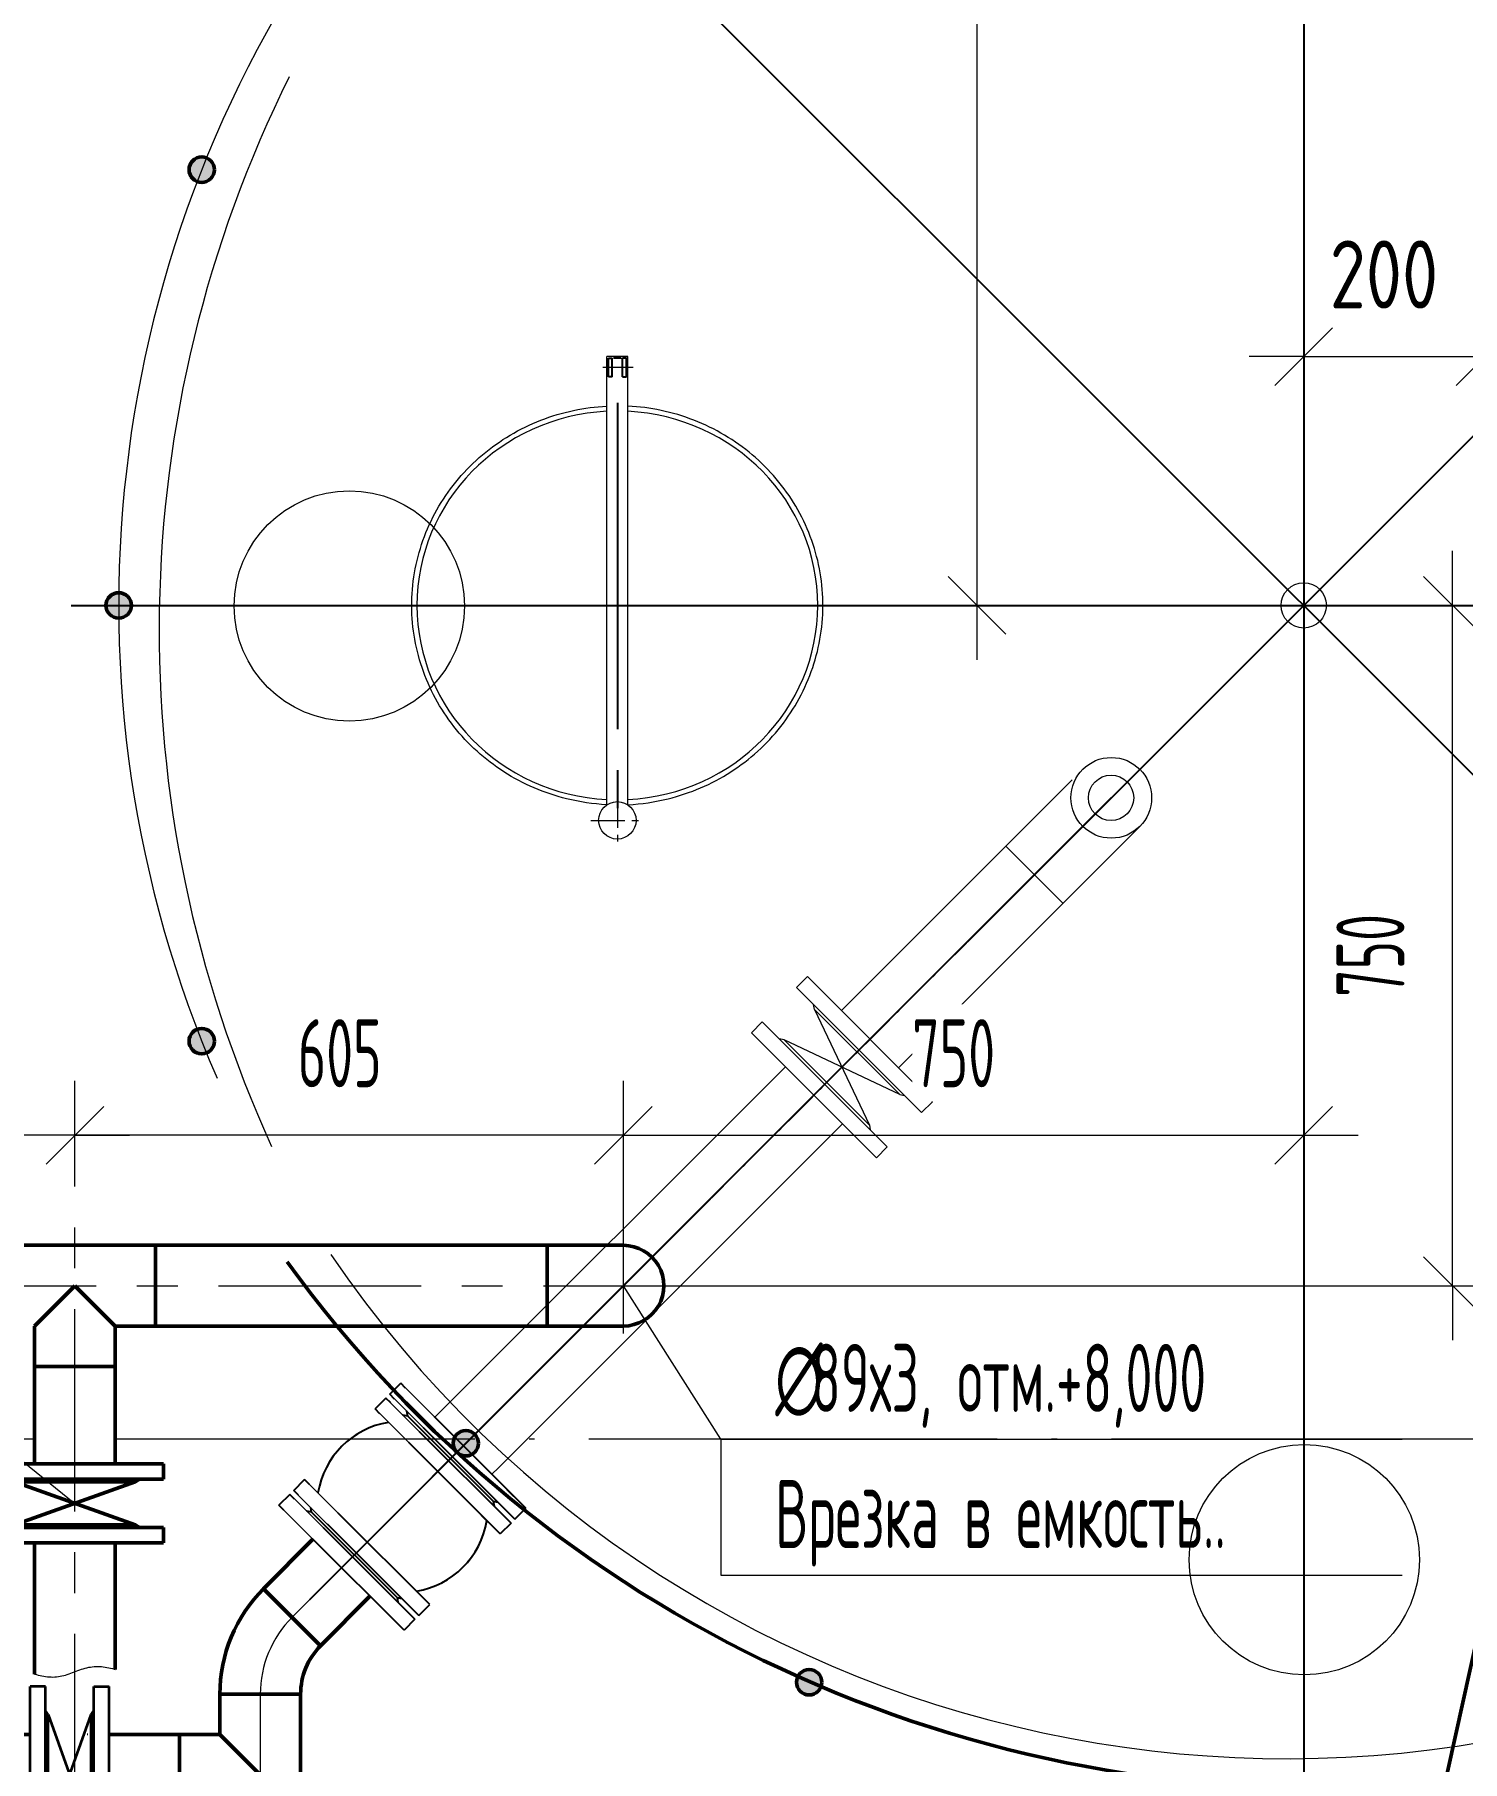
# Model space of a CAD drawing. Header units: millimetres. Extents: x -2281 to 17340, y -2563 to 4166.
# Drawn here: x 560.4 to 612.8, y 663.8 to 727.3 of the extents above; entities that cross this region are included whole.
import ezdxf

# ---------------------------------------------------------------- set-up
doc = ezdxf.new("R2010")
doc.units = ezdxf.units.MM
for name, pattern in [('K5LT32771', [0]), ('K5LT32775', [0]), ('K5LT32783', [0]), ('K5LT32784', [0]), ('K5LT32786', [0]), ('K5LT32788', [0]), ('K5LT32798', [0]), ('K5LT32835', [508, 317.5, -63.5, 63.5, -63.5]), ('K5LT32836', [2, 1.25, -0.25, 0.25, -0.25]), ('K5LT32838', [0]), ('K5LT32848', [19.2, 15, -2, 0.2, -2]), ('K5LT32849', [0]), ('K5LT32850', [180.2, 120, -30, 0.2, -30]), ('K5LT32851', [18, 12, -1.5, 3, -1.5]), ('K5LT32852', [6.25, 4.75, -1.5]), ('K5LT32853', [2, 1.25, -0.25, 0.25, -0.25]), ('K5LT32854', [2, 1.25, -0.25, 0.25, -0.25]), ('K5LT32855', [0]), ('K5LT32874', [50.8, 31.75, -6.35, 6.35, -6.35]), ('K5LT_AXLED', [11.939881, 7.439881, -1.5, 1.5, -1.5]), ('K5LT_THIN', [0]), ('K5LT_THIN_INCLUDED_TO_HATCHING', [0])]:
    doc.linetypes.add(name, pattern=pattern)
doc.layers.add('Системный слой', color=7, linetype='Continuous')
doc.styles.add('KDIMTEXTSTYLE', font='GOST_AU.SHX', dxfattribs={"width": 0.96, "oblique": 15, "height": 5})
doc.styles.add('KTEXTSTYLE', font='GOST_AU.SHX', dxfattribs={"width": 0.96, "height": 5})
doc.dimstyles.new('KDIMSTYLE (0.03)', dxfattribs={"dimtxt": 5, "dimasz": 1, "dimexe": 2, "dimexo": 0, "dimgap": 1, "dimtad": 1, "dimlfac": 30, "dimtxsty": 'KDIMTEXTSTYLE', "dimsah": 1, "dimcen": 0, "dimdle": 1, "dimadec": 0, "dimazin": 0, "dimtfac": 0.667, "dimtmove": 0, "dimatfit": 3, "dimfxl": 1, "dimtvp": 1, "dimtolj": 1, "dimtzin": 0, "dimarcsym": 0})

# ---------------------------------------------------------------- blocks, each defined once
blk = doc.blocks.new('U774')
at = {"layer": 'Системный слой', "color": 7, "linetype": 'K5LT_THIN_INCLUDED_TO_HATCHING', "lineweight": 13}
for p, q in [((560.357, 667.044), (560.425, 667.027)), ((560.425, 667.027), (560.492, 667.01)), ((561.494, 667.009), (561.56, 667.029)), ((561.56, 667.029), (561.625, 667.051)), ((561.625, 667.051), (561.691, 667.074)), ((561.691, 667.074), (561.756, 667.098)), ((561.756, 667.098), (561.821, 667.123)), ((561.821, 667.123), (561.887, 667.148)), ((561.887, 667.148), (561.952, 667.172)), ((561.952, 667.172), (562.018, 667.196)), ((562.018, 667.196), (562.083, 667.219)), ((562.083, 667.219), (562.149, 667.24)), ((562.149, 667.24), (562.214, 667.259)), ((562.214, 667.259), (562.28, 667.277)), ((562.28, 667.277), (562.346, 667.292)), ((562.346, 667.292), (562.412, 667.304)), ((562.412, 667.304), (562.478, 667.313)), ((562.478, 667.313), (562.545, 667.32)), ((562.545, 667.32), (562.611, 667.324)), ((562.611, 667.324), (562.678, 667.324)), ((562.678, 667.324), (562.745, 667.322)), ((562.745, 667.322), (562.812, 667.317)), ((562.812, 667.317), (562.879, 667.31)), ((562.879, 667.31), (562.946, 667.3)), ((562.946, 667.3), (563.014, 667.288)), ((563.014, 667.288), (563.081, 667.275)), ((563.081, 667.275), (563.149, 667.26)), ((563.149, 667.26), (563.217, 667.243)), ((563.217, 667.243), (563.285, 667.227)), ((563.285, 667.227), (563.324, 667.217)), ((560.492, 667.01), (560.56, 666.994)), ((560.56, 666.994), (560.628, 666.98)), ((560.628, 666.98), (560.695, 666.967)), ((560.695, 666.967), (560.763, 666.956)), ((560.763, 666.956), (560.83, 666.947)), ((560.83, 666.947), (560.897, 666.941)), ((560.897, 666.941), (560.964, 666.937)), ((560.964, 666.937), (561.031, 666.936)), ((561.031, 666.936), (561.098, 666.938)), ((561.098, 666.938), (561.164, 666.943)), ((561.164, 666.943), (561.231, 666.951)), ((561.231, 666.951), (561.297, 666.962)), ((561.297, 666.962), (561.363, 666.975)), ((561.363, 666.975), (561.429, 666.991)), ((561.429, 666.991), (561.494, 667.009))]:
    blk.add_line(p, q, dxfattribs=at)
blk = doc.blocks.new('U892')
at = {"layer": 'Системный слой', "color": 3, "linetype": 'K5LT32849', "lineweight": 18, "true_color": 0x00ff00}
blk.add_circle((571.924, 706.297), 4.233, dxfattribs=at)
blk = doc.blocks.new('U893')
at = {"layer": 'Системный слой', "color": 3, "linetype": 'K5LT32849', "lineweight": 18, "true_color": 0x00ff00}
blk.add_circle((607.016, 671.246), 4.233, dxfattribs=at)
blk = doc.blocks.new('U889')
at = {"layer": 'Системный слой'}
for name in ['U892', 'U893']:
    blk.add_blockref(name, (0, 0), dxfattribs=at)
blk = doc.blocks.new('U904')
at = {"layer": 'Системный слой', "color": 7, "linetype": 'K5LT_THIN', "lineweight": 13}
for p, q in [((573.135, 732.391), (583.412, 739.621)), ((585.406, 736.786), (575.059, 729.506)), ((556.145, 720.438), (556.145, 720.438)), ((556.145, 716.199), (556.145, 716.199))]:
    blk.add_line(p, q, dxfattribs=at)
blk.add_arc((584.335, 738.151), 1.736, 302.13373, 128.12296, dxfattribs=at)
blk = doc.blocks.new('U957')
at = {"layer": 'Системный слой', "color": 7, "linetype": 'K5LT_THIN', "lineweight": 13}
for p, q in [((573.271, 677.19), (572.871, 676.789)), ((573.271, 677.19), (577.867, 672.594)), ((573.413, 677.331), (573.813, 677.732)), ((573.413, 677.331), (578.009, 672.735)), ((573.813, 677.732), (578.41, 673.136)), ((573.972, 677.574), (574.497, 677.049)), ((572.871, 676.789), (577.467, 672.193)), ((573.029, 676.631), (573.554, 676.106)), ((574.073, 676.53), (573.896, 676.565)), ((574.073, 676.53), (574.037, 676.707)), ((574.073, 676.53), (577.207, 673.395)), ((574.073, 676.53), (577.207, 673.395)), ((569.877, 673.796), (570.278, 674.196)), ((570.278, 674.196), (574.874, 669.6)), ((570.436, 674.038), (570.961, 673.513)), ((569.736, 673.654), (569.335, 673.254)), ((569.736, 673.654), (574.332, 669.058)), ((569.877, 673.796), (574.473, 669.2)), ((577.207, 673.395), (577.243, 673.218)), ((577.207, 673.395), (577.384, 673.36)), ((569.335, 673.254), (573.931, 668.657)), ((569.493, 673.095), (570.018, 672.57)), ((570.537, 672.994), (570.36, 673.03)), ((570.537, 672.994), (570.502, 673.171)), ((570.537, 672.994), (573.672, 669.859)), ((570.537, 672.994), (573.672, 669.859)), ((578.009, 672.735), (578.41, 673.136)), ((577.867, 672.594), (577.467, 672.193)), ((573.672, 669.859), (573.849, 669.824)), ((573.672, 669.859), (573.707, 669.683)), ((574.473, 669.2), (574.874, 669.6)), ((574.332, 669.058), (573.931, 668.657))]:
    blk.add_line(p, q, dxfattribs=at)
for start, end in [(99.32862, 170.67138), (279.32862, 350.67138)]:
    blk.add_arc((573.872, 673.195), 3.144, start, end, dxfattribs=at)
blk = doc.blocks.new('U959')
at = {"layer": 'Системный слой', "color": 5, "linetype": 'K5LT32771', "lineweight": 25, "true_color": 0x0000ff}
for p, q in [((560.767, 652.25), (560.2, 652.25)), ((560.2, 652.25), (560.2, 645.75)), ((560.2, 652.026), (560.2, 651.283)), ((560.767, 652.25), (560.767, 645.75)), ((562.545, 652.25), (562.545, 645.75)), ((562.545, 652.25), (563.112, 652.25)), ((563.112, 652.25), (563.112, 645.75)), ((563.112, 652.026), (563.112, 651.283)), ((560.867, 651.216), (560.767, 651.366)), ((560.867, 651.216), (562.445, 646.783)), ((560.867, 646.783), (562.445, 651.216)), ((560.867, 651.216), (560.867, 646.783)), ((562.445, 651.216), (562.545, 651.366)), ((562.445, 651.216), (562.445, 646.783)), ((560.867, 646.783), (560.767, 646.633)), ((562.445, 646.783), (562.545, 646.633)), ((560.767, 645.75), (560.2, 645.75)), ((562.545, 645.75), (563.112, 645.75))]:
    blk.add_line(p, q, dxfattribs=at)
blk = doc.blocks.new('U960')
at = {"layer": 'Системный слой', "color": 5, "linetype": 'K5LT32775', "lineweight": 50, "true_color": 0x0000ff}
for p, q in [((567.166, 653.005), (570.133, 653.005)), ((564.65, 650.489), (564.65, 647.522))]:
    blk.add_line(p, q, dxfattribs=at)
at = {"layer": 'Системный слой', "color": 30, "linetype": 'K5LT_AXLED', "lineweight": 13, "true_color": 0xff8000}
blk.add_arc((564.65, 653.005), 4, 270, 0, dxfattribs=at)
at = {"layer": 'Системный слой', "color": 5, "linetype": 'K5LT32775', "lineweight": 50, "true_color": 0x0000ff}
for radius in [5.483, 2.517]:
    blk.add_arc((564.65, 653.005), radius, 270, 0, dxfattribs=at)
blk = doc.blocks.new('U961')
at = {"layer": 'Системный слой', "color": 5, "linetype": 'K5LT32775', "lineweight": 50, "true_color": 0x0000ff}
for p, q in [((570.87, 668.085), (568.772, 670.182)), ((570.133, 666.305), (567.166, 666.305))]:
    blk.add_line(p, q, dxfattribs=at)
for radius in [5.483, 2.517]:
    blk.add_arc((572.65, 666.305), radius, 135, 180, dxfattribs=at)
at = {"layer": 'Системный слой', "color": 30, "linetype": 'K5LT_AXLED', "lineweight": 13, "true_color": 0xff8000}
blk.add_arc((572.65, 666.305), 4, 135, 180, dxfattribs=at)
blk = doc.blocks.new('U962')
at = {"layer": 'Системный слой', "color": 150, "linetype": 'K5LT32798', "lineweight": 35, "true_color": 0x007fff}
for p, q in [((560.191, 660.089), (560.191, 666.589)), ((560.758, 666.589), (560.191, 666.589)), ((560.758, 660.089), (560.758, 666.589)), ((562.536, 660.089), (562.536, 666.589)), ((562.536, 666.589), (563.103, 666.589)), ((563.103, 660.089), (563.103, 666.589)), ((560.858, 665.555), (560.758, 665.705)), ((560.858, 661.122), (562.436, 665.555)), ((560.858, 665.555), (562.436, 661.122)), ((560.858, 661.122), (560.858, 665.555)), ((562.436, 665.555), (562.536, 665.705)), ((562.436, 661.122), (562.436, 665.555)), ((560.191, 660.312), (560.191, 661.055)), ((560.858, 661.122), (560.758, 660.972)), ((562.436, 661.122), (562.536, 660.972)), ((563.103, 660.312), (563.103, 661.055)), ((560.758, 660.089), (560.191, 660.089)), ((562.536, 660.089), (563.103, 660.089))]:
    blk.add_line(p, q, dxfattribs=at)
blk = doc.blocks.new('U958')
at = {"layer": 'Системный слой', "color": 151, "linetype": 'K5LT32788', "lineweight": 50, "true_color": 0x7fbfff}
for p, q in [((545.453, 666.305), (542.487, 666.305)), ((545.453, 666.146), (545.453, 664.822)), ((549.695, 664.822), (544.001, 664.822)), ((548.006, 661.855), (548.006, 664.822)), ((560.191, 664.822), (552.662, 664.822)), ((567.162, 664.822), (563.103, 664.822)), ((565.683, 664.822), (565.683, 661.855)), ((567.162, 664.822), (568.65, 663.339)), ((568.65, 663.339), (567.162, 661.855)), ((549.695, 661.855), (544.001, 661.855)), ((560.191, 661.855), (552.662, 661.855)), ((567.162, 661.855), (563.103, 661.855)), ((545.453, 660.372), (542.487, 660.372))]:
    blk.add_line(p, q, dxfattribs=at)
at = {"layer": 'Системный слой', "color": 5, "linetype": 'K5LT32775', "lineweight": 50, "true_color": 0x0000ff}
for p, q in [((567.166, 666.305), (567.166, 664.823)), ((570.133, 663.342), (570.133, 666.305)), ((570.133, 663.342), (570.133, 653.005)), ((567.166, 661.855), (567.166, 653.005)), ((567.166, 660.372), (570.133, 660.372)), ((560.2, 650.483), (554.662, 650.489)), ((558.662, 650.489), (558.662, 647.522)), ((564.65, 650.489), (563.112, 650.483)), ((564.65, 647.522), (564.65, 650.489)), ((560.2, 647.516), (554.662, 647.522))]:
    blk.add_line(p, q, dxfattribs=at)
at = {"layer": 'Системный слой', "color": 30, "linetype": 'K5LT_AXLED', "lineweight": 13, "true_color": 0xff8000}
for p, q in [((568.65, 666.305), (568.65, 653.005)), ((544.006, 665.115), (544.006, 661.16)), ((540.736, 663.339), (568.903, 663.339)), ((562.641, 651.972), (562.641, 652.25))]:
    blk.add_line(p, q, dxfattribs=at)
at = {"layer": 'Системный слой', "color": 6, "linetype": 'K5LT32852', "lineweight": 25, "true_color": 0xff00ff}
for p, q in [((562.31, 664.822), (562.295, 664.822)), ((562.874, 661.855), (562.869, 661.855))]:
    blk.add_line(p, q, dxfattribs=at)
at = {"layer": 'Системный слой', "color": 200, "linetype": 'K5LT32784', "lineweight": 50, "true_color": 0xbf00ff}
for p, q in [((570.133, 653.005), (567.166, 653.005)), ((564.65, 647.522), (563.112, 647.516))]:
    blk.add_line(p, q, dxfattribs=at)
at = {"layer": 'Системный слой', "color": 151, "linetype": 'K5LT32788', "lineweight": 50, "true_color": 0x7fbfff}
blk.add_arc((543.97, 663.339), 1.484, 88.80953, 271.19047, dxfattribs=at)
at = {"layer": 'Системный слой', "color": 5, "linetype": 'K5LT32775', "lineweight": 50, "true_color": 0x0000ff}
blk.add_arc((554.662, 649.005), 1.483, 89.99998, 269.99998, dxfattribs=at)
at = {"layer": 'Системный слой'}
for name in ['U961', 'U962', 'U960', 'U959']:
    blk.add_blockref(name, (0, 0), dxfattribs=at)
blk = doc.blocks.new('U977')
at = {"layer": 'Системный слой', "color": 151, "linetype": 'K5LT32788', "lineweight": 50, "true_color": 0x7fbfff}
for p, q in [((558.59, 674.207), (558.59, 674.774)), ((558.59, 674.774), (565.09, 674.774)), ((558.814, 674.774), (559.557, 674.774)), ((565.09, 674.207), (565.09, 674.774)), ((558.59, 674.207), (565.09, 674.207)), ((559.623, 674.107), (559.474, 674.207)), ((559.623, 672.529), (564.057, 674.107)), ((564.057, 672.528), (559.623, 674.107)), ((559.623, 674.107), (564.057, 674.107)), ((564.057, 674.107), (564.207, 674.207)), ((558.59, 672.429), (565.09, 672.428)), ((558.59, 672.429), (558.59, 671.862)), ((559.623, 672.529), (559.473, 672.429)), ((559.623, 672.529), (564.057, 672.528)), ((564.057, 672.528), (564.207, 672.428)), ((565.09, 672.428), (565.09, 671.862)), ((558.59, 671.862), (565.09, 671.862)), ((558.814, 671.862), (559.556, 671.862))]:
    blk.add_line(p, q, dxfattribs=at)
blk = doc.blocks.new('U1072')
at = {"layer": 'Системный слой', "color": 7, "linetype": 'K5LT_THIN', "lineweight": 13}
for p, q in [((588.355, 692.274), (588.756, 692.675)), ((593.352, 688.079), (588.756, 692.675)), ((592.952, 687.678), (588.355, 692.274)), ((589.015, 691.473), (588.98, 691.649)), ((589.015, 691.473), (591.034, 687.222)), ((592.15, 688.338), (589.015, 691.473)), ((587.098, 691.016), (586.697, 690.616)), ((591.293, 686.02), (586.697, 690.616)), ((591.694, 686.42), (587.098, 691.016)), ((587.899, 690.356), (587.722, 690.392)), ((592.15, 688.338), (587.899, 690.356)), ((591.034, 687.222), (587.899, 690.356)), ((593.194, 688.237), (592.669, 688.762)), ((592.15, 688.338), (592.327, 688.303)), ((592.952, 687.678), (593.352, 688.079)), ((591.135, 686.178), (590.61, 686.703)), ((591.034, 687.222), (591.069, 687.045)), ((591.694, 686.42), (591.293, 686.02))]:
    blk.add_line(p, q, dxfattribs=at)
blk = doc.blocks.new('U1172')
at = {"layer": 'Системный слой', "color": 7, "linetype": 'K5LT32874', "lineweight": 50}
for p, q in [((613.663, 669.707), (603.83, 625.235)), ((640.33, 666.794), (630.496, 622.322))]:
    blk.add_line(p, q, dxfattribs=at)
blk = doc.blocks.new('D226')
at = {"layer": 'Системный слой', "color": 7, "linetype": 'K5LT_THIN', "lineweight": 13}
for p, q in [((594.985, 822.984), (594.985, 824.984)), ((596.045, 821.924), (593.924, 824.045)), ((606.995, 822.984), (592.985, 822.984)), ((594.985, 822.984), (594.985, 706.318)), ((593.924, 707.378), (596.045, 705.257)), ((606.995, 706.318), (592.985, 706.318)), ((594.985, 706.318), (594.985, 704.318))]:
    blk.add_line(p, q, dxfattribs=at)
blk.add_wipeout([(593.735, 762.138), (590.167, 762.138), (590.167, 766.964), (593.735, 766.964)]).dxf.layer = 'Системный слой'
at = {"layer": 'Системный слой', "color": 7, "insert": (590.718, 762.138), "char_height": 2.5, "attachment_point": 1, "rotation": 90, "style": 'KTEXTSTYLE'}
blk.add_mtext('\\H3.5;\\W0.965;\\Q15;\\Q0;\\W0.715;\\H2.50;3500', dxfattribs=at)
blk = doc.blocks.new('KDIMARROW_03')
at = {"layer": 'Системный слой', "color": 0, "linetype": 'K5LT_THIN', "lineweight": 13}
for p, q in [((-1.061, -1.061), (1.061, 1.061)), ((0, 0), (-1, 0)), ((0, 0), (2, 0))]:
    blk.add_line(p, q, dxfattribs=at)
blk = doc.blocks.new('D250')
at = {"layer": 'Системный слой', "color": 7, "linetype": 'K5LT_THIN', "lineweight": 13}
for p, q in [((581.995, 679.562), (581.995, 688.845)), ((606.995, 685.694), (606.995, 688.845)), ((583.056, 687.906), (580.935, 685.785)), ((605.935, 685.785), (608.056, 687.906)), ((581.995, 686.845), (579.995, 686.845)), ((581.995, 686.845), (606.995, 686.845)), ((606.995, 686.845), (608.995, 686.845))]:
    blk.add_line(p, q, dxfattribs=at)
blk.add_wipeout([(592.61, 688.095), (592.61, 691.663), (596.23, 691.663), (596.23, 688.095)]).dxf.layer = 'Системный слой'
at = {"layer": 'Системный слой', "color": 7, "insert": (592.61, 691.112), "char_height": 2.5, "attachment_point": 1, "style": 'KTEXTSTYLE'}
blk.add_mtext('\\H3.5;\\W0.965;\\Q15;\\Q0;\\W0.715;\\H2.50;750', dxfattribs=at)
blk = doc.blocks.new('D251')
at = {"layer": 'Системный слой', "color": 7, "linetype": 'K5LT_THIN', "lineweight": 13}
for p, q in [((612.462, 706.318), (612.462, 708.318)), ((613.523, 705.257), (611.402, 707.378)), ((584.056, 706.318), (614.462, 706.318)), ((612.462, 681.318), (612.462, 706.318)), ((611.402, 682.378), (613.523, 680.257)), ((581.473, 681.318), (614.462, 681.318)), ((612.462, 681.318), (612.462, 679.318))]:
    blk.add_line(p, q, dxfattribs=at)
blk.add_wipeout([(611.462, 691.933), (607.894, 691.933), (607.894, 695.552), (611.462, 695.552)]).dxf.layer = 'Системный слой'
at = {"layer": 'Системный слой', "color": 7, "insert": (608.195, 691.933), "char_height": 2.5, "attachment_point": 1, "rotation": 90, "style": 'KTEXTSTYLE'}
blk.add_mtext('\\H3.5;\\W0.965;\\Q15;\\Q0;\\W0.715;\\H2.50;750', dxfattribs=at)
blk = doc.blocks.new('D252')
at = {"layer": 'Системный слой', "color": 7, "linetype": 'K5LT_THIN', "lineweight": 13}
for p, q in [((561.84, 685.651), (561.84, 688.845)), ((562.9, 687.906), (560.779, 685.785)), ((580.935, 685.785), (583.056, 687.906)), ((561.84, 686.845), (559.84, 686.845)), ((581.995, 686.845), (561.84, 686.845)), ((581.995, 686.845), (583.995, 686.845))]:
    blk.add_line(p, q, dxfattribs=at)
blk.add_wipeout([(570.032, 688.095), (570.032, 691.663), (573.652, 691.663), (573.652, 688.095)]).dxf.layer = 'Системный слой'
at = {"layer": 'Системный слой', "color": 7, "insert": (570.032, 691.112), "char_height": 2.5, "attachment_point": 1, "style": 'KTEXTSTYLE'}
blk.add_mtext('\\H3.5;\\W0.965;\\Q15;\\Q0;\\W0.715;\\H2.50;605', dxfattribs=at)
blk = doc.blocks.new('D253')
at = {"layer": 'Системный слой', "color": 7, "linetype": 'K5LT_THIN', "lineweight": 13}
for p, q in [((551.178, 675.678), (551.178, 688.845)), ((552.239, 687.906), (550.118, 685.785)), ((560.779, 685.785), (562.9, 687.906)), ((551.178, 686.845), (549.178, 686.845)), ((561.84, 686.845), (551.178, 686.845)), ((561.84, 686.845), (563.84, 686.845))]:
    blk.add_line(p, q, dxfattribs=at)
blk.add_wipeout([(554.624, 688.095), (554.624, 691.663), (558.243, 691.663), (558.243, 688.095)]).dxf.layer = 'Системный слой'
at = {"layer": 'Системный слой', "color": 7, "insert": (554.624, 691.112), "char_height": 2.5, "attachment_point": 1, "style": 'KTEXTSTYLE'}
blk.add_mtext('\\H3.5;\\W0.965;\\Q15;\\Q0;\\W0.715;\\H2.50;320', dxfattribs=at)
blk = doc.blocks.new('U1329')
at = {"layer": 'Системный слой', "color": 7, "linetype": 'K5LT_THIN', "lineweight": 13}
for p, q in [((585.575, 675.678), (582, 681.318)), ((585.575, 675.678), (585.575, 670.678)), ((585.575, 675.678), (610.61, 675.678)), ((585.575, 670.678), (610.61, 670.678))]:
    blk.add_line(p, q, dxfattribs=at)
at = {"layer": 'Системный слой', "color": 7, "char_height": 2.5, "attachment_point": 1, "style": 'KTEXTSTYLE'}
for s, insert in [('\\H3.5;\\W0.965;\\Q15;\\Q0;\\W0.715;\\H2.50;∅', (587.575, 679.178)), ('\\H3.5;\\W0.965;\\Q15;\\Q0;\\W0.715;\\H2.50;89х3, отм.+8,000', (588.898, 679.178)), ('\\H3.5;\\W0.965;\\Q15;\\Q0;\\W0.715;\\H2.50;Врезка в емкость..', (587.575, 674.178))]:
    blk.add_mtext(s, dxfattribs=dict(at, insert=insert))
blk = doc.blocks.new('U1473')
at = {"layer": 'Системный слой', "color": 7, "linetype": 'K5LT_THIN', "lineweight": 13}
for q in [(526.483, 690.304), (561.84, 673.318)]:
    blk.add_line((540.736, 690.304), q, dxfattribs=at)
at = {"layer": 'Системный слой', "color": 7, "insert": (528.483, 693.804), "char_height": 2.5, "attachment_point": 1, "style": 'KTEXTSTYLE'}
blk.add_mtext('\\H3.5;\\W0.965;\\Q15;\\Q0;\\W0.715;\\H2.50;{\\c255;1.04.09.38}', dxfattribs=at)
blk = doc.blocks.new('D324')
at = {"layer": 'Системный слой', "color": 7, "linetype": 'K5LT_THIN', "lineweight": 13}
for p, q in [((606.995, 713.853), (606.995, 717.463)), ((613.663, 714.553), (613.663, 717.463)), ((606.995, 715.463), (604.995, 715.463)), ((606.995, 715.463), (613.663, 715.463)), ((613.663, 715.463), (615.663, 715.463))]:
    blk.add_line(p, q, dxfattribs=at)
blk.add_wipeout([(607.948, 716.463), (607.948, 720.031), (612.52, 720.031), (612.52, 716.463)]).dxf.layer = 'Системный слой'
for p, q in [((608.056, 716.523), (605.935, 714.402)), ((612.603, 714.402), (614.724, 716.523))]:
    blk.add_line(p, q, dxfattribs=at)
at = {"layer": 'Системный слой', "color": 7, "insert": (607.948, 719.73), "char_height": 2.5, "attachment_point": 1, "style": 'KTEXTSTYLE'}
blk.add_mtext('\\H3.5;\\W0.965;\\Q15;\\Q0;\\H2.50;200', dxfattribs=at)

msp = doc.modelspace()

# ---------------------------------------------------------------- hatches: boundary and pattern name
at = {"layer": 'Системный слой', "true_color": 0x7d9ec0}
for points in [[(566.96627, 722.33122), (566.93979, 722.17627), (566.86337, 722.0389), (566.74567, 721.9347), (566.60005, 721.87549), (566.44303, 721.86799), (566.29243, 721.91306), (566.16534, 722.00557), (566.07617, 722.13504), (566.03506, 722.28676), (566.04665, 722.44353), (566.10964, 722.58756), (566.21688, 722.7025), (566.3562, 722.77531), (566.4996, 722.79789), (566.65455, 722.77141), (566.79192, 722.69498), (566.89612, 722.57728), (566.95533, 722.43166)], [(563.91508, 706.31777), (563.8886, 706.16282), (563.81218, 706.02545), (563.69448, 705.92125), (563.54885, 705.86204), (563.39184, 705.85455), (563.24124, 705.89962), (563.11415, 705.99213), (563.02498, 706.12159), (562.98387, 706.27332), (562.99546, 706.43009), (563.05845, 706.57411), (563.16569, 706.68905), (563.30501, 706.76186), (563.44841, 706.78444), (563.60336, 706.75796), (563.74073, 706.68154), (563.84493, 706.56384), (563.90414, 706.41822)], [(563.91508, 706.3178), (563.8886, 706.16285), (563.81218, 706.02548), (563.69448, 705.92128), (563.54885, 705.86208), (563.44841, 705.85114), (563.29346, 705.87761), (563.15609, 705.95404), (563.05189, 706.07174), (562.99268, 706.21736), (562.98519, 706.37438), (563.03025, 706.52498), (563.12277, 706.65207), (563.25223, 706.74123), (563.40396, 706.78235), (563.56073, 706.77075), (563.70475, 706.70776), (563.81969, 706.60052), (563.8925, 706.4612)], [(566.96625, 690.30436), (566.93978, 690.1494), (566.86335, 690.01203), (566.74565, 689.90783), (566.60003, 689.84863), (566.49959, 689.83769), (566.34463, 689.86417), (566.20726, 689.94059), (566.10306, 690.05829), (566.04386, 690.20391), (566.03636, 690.36093), (566.08143, 690.51153), (566.17394, 690.63862), (566.30341, 690.72778), (566.45513, 690.7689), (566.6119, 690.75731), (566.75593, 690.69431), (566.87087, 690.58707), (566.94368, 690.44776)], [(576.66966, 675.52544), (576.64318, 675.37049), (576.56675, 675.23312), (576.44905, 675.12892), (576.30343, 675.06972), (576.20299, 675.05878), (576.04804, 675.08525), (575.91067, 675.16168), (575.80647, 675.27938), (575.74726, 675.425), (575.73976, 675.58202), (575.78483, 675.73262), (575.87734, 675.85971), (576.00681, 675.94887), (576.15854, 675.98999), (576.3153, 675.97839), (576.45933, 675.9154), (576.57427, 675.80816), (576.64708, 675.66884)], [(589.28828, 666.74439), (589.2618, 666.58944), (589.18538, 666.45207), (589.06768, 666.34787), (588.92205, 666.28866), (588.82161, 666.27772), (588.66666, 666.3042), (588.52929, 666.38062), (588.42509, 666.49832), (588.36588, 666.64395), (588.35839, 666.80096), (588.40345, 666.95156), (588.49597, 667.07865), (588.62543, 667.16782), (588.77716, 667.20893), (588.93393, 667.19734), (589.07795, 667.13435), (589.19289, 667.02711), (589.2657, 666.88779)]]:
    msp.add_hatch(color=153, dxfattribs=at).paths.add_polyline_path(points)
at = {"layer": 'Системный слой', "true_color": 0x0000ff}
for points in [[(566.96627, 722.33122), (566.93979, 722.17627), (566.86337, 722.0389), (566.74567, 721.9347), (566.60005, 721.87549), (566.44303, 721.86799), (566.29243, 721.91306), (566.16534, 722.00557), (566.07617, 722.13504), (566.03506, 722.28676), (566.04665, 722.44353), (566.10964, 722.58756), (566.21688, 722.7025), (566.3562, 722.77531), (566.4996, 722.79789), (566.65455, 722.77141), (566.79192, 722.69498), (566.89612, 722.57728), (566.95533, 722.43166)], [(563.91508, 706.31777), (563.8886, 706.16282), (563.81218, 706.02545), (563.69448, 705.92125), (563.54885, 705.86204), (563.39184, 705.85455), (563.24124, 705.89962), (563.11415, 705.99213), (563.02498, 706.12159), (562.98387, 706.27332), (562.99546, 706.43009), (563.05845, 706.57411), (563.16569, 706.68905), (563.30501, 706.76186), (563.44841, 706.78444), (563.60336, 706.75796), (563.74073, 706.68154), (563.84493, 706.56384), (563.90414, 706.41822)], [(563.91508, 706.3178), (563.8886, 706.16285), (563.81218, 706.02548), (563.69448, 705.92128), (563.54885, 705.86208), (563.44841, 705.85114), (563.29346, 705.87761), (563.15609, 705.95404), (563.05189, 706.07174), (562.99268, 706.21736), (562.98519, 706.37438), (563.03025, 706.52498), (563.12277, 706.65207), (563.25223, 706.74123), (563.40396, 706.78235), (563.56073, 706.77075), (563.70475, 706.70776), (563.81969, 706.60052), (563.8925, 706.4612)], [(566.96625, 690.30436), (566.93978, 690.1494), (566.86335, 690.01203), (566.74565, 689.90783), (566.60003, 689.84863), (566.49959, 689.83769), (566.34463, 689.86417), (566.20726, 689.94059), (566.10306, 690.05829), (566.04386, 690.20391), (566.03636, 690.36093), (566.08143, 690.51153), (566.17394, 690.63862), (566.30341, 690.72778), (566.45513, 690.7689), (566.6119, 690.75731), (566.75593, 690.69431), (566.87087, 690.58707), (566.94368, 690.44776)], [(576.66966, 675.52544), (576.64318, 675.37049), (576.56675, 675.23312), (576.44905, 675.12892), (576.30343, 675.06972), (576.20299, 675.05878), (576.04804, 675.08525), (575.91067, 675.16168), (575.80647, 675.27938), (575.74726, 675.425), (575.73976, 675.58202), (575.78483, 675.73262), (575.87734, 675.85971), (576.00681, 675.94887), (576.15854, 675.98999), (576.3153, 675.97839), (576.45933, 675.9154), (576.57427, 675.80816), (576.64708, 675.66884)], [(589.28828, 666.74439), (589.2618, 666.58944), (589.18538, 666.45207), (589.06768, 666.34787), (588.92205, 666.28866), (588.82161, 666.27772), (588.66666, 666.3042), (588.52929, 666.38062), (588.42509, 666.49832), (588.36588, 666.64395), (588.35839, 666.80096), (588.40345, 666.95156), (588.49597, 667.07865), (588.62543, 667.16782), (588.77716, 667.20893), (588.93393, 667.19734), (589.07795, 667.13435), (589.19289, 667.02711), (589.2657, 666.88779)]]:
    msp.add_hatch(color=5, dxfattribs=at).paths.add_polyline_path(points)

# ---------------------------------------------------------------- linework, layer by layer
at = {"layer": 'Системный слой', "color": 3, "linetype": 'K5LT32850', "lineweight": 25, "true_color": 0x00ff00}
for p, q in [((606.99537, 751.60998), (606.99536, 661.02557)), ((639.02179, 738.3442), (574.96894, 674.29135)), ((574.96894, 738.3442), (639.02179, 674.29135)), ((561.70316, 706.31777), (652.28757, 706.31777))]:
    msp.add_line(p, q, dxfattribs=at)
at = {"layer": 'Системный слой', "color": 7, "linetype": 'K5LT32835', "lineweight": 25}
for p, q in [((606.99537, 751.60227), (606.99537, 662.55329)), ((561.99537, 706.31779), (651.99537, 706.31776))]:
    msp.add_line(p, q, dxfattribs=at)
at = {"layer": 'Системный слой', "color": 7, "linetype": 'K5LT32786', "lineweight": 18}
for p, q in [((606.99536, 666.31777), (606.99537, 746.31777)), ((582.15874, 715.46295), (581.38812, 715.46295)), ((581.38812, 713.79392), (581.38812, 715.46295)), ((582.15874, 713.79392), (582.15874, 715.46295)), ((646.99537, 706.31777), (566.99537, 706.31777))]:
    msp.add_line(p, q, dxfattribs=at)
at = {"layer": 'Системный слой', "color": 6, "linetype": 'K5LT32852', "lineweight": 25, "true_color": 0xff00ff}
for p, q in [((581.44316, 714.71985), (581.44316, 715.40791)), ((581.44316, 715.40791), (581.58078, 715.40791)), ((581.58078, 714.71985), (581.58078, 715.40791)), ((581.91104, 715.40791), (581.63582, 715.40791)), ((581.96609, 714.71985), (581.96609, 715.40791)), ((582.1037, 715.40791), (581.96609, 715.40791)), ((582.1037, 714.71985), (582.1037, 715.40791)), ((581.58078, 714.71985), (581.44316, 714.71985)), ((581.96609, 714.71985), (582.1037, 714.71985)), ((573.26981, 677.18754), (572.86944, 676.78653)), ((577.86969, 672.59503), (573.26981, 677.18754)), ((573.41112, 677.32908), (573.81149, 677.73009)), ((578.011, 672.73657), (573.41112, 677.32908)), ((578.41137, 673.13758), (573.81149, 677.73009)), ((577.46932, 672.19402), (572.86944, 676.78653)), ((574.07173, 676.52822), (573.89492, 676.56343)), ((574.07173, 676.52822), (574.03623, 676.70497)), ((577.20908, 673.39589), (574.07173, 676.52822)), ((577.20908, 673.39589), (574.07173, 676.52822)), ((569.87842, 673.79071), (570.27879, 674.19172)), ((574.87867, 669.59922), (570.27879, 674.19172)), ((569.73711, 673.64917), (569.33674, 673.24816)), ((574.33699, 669.05667), (569.73711, 673.64917)), ((574.4783, 669.1982), (569.87842, 673.79071)), ((577.20908, 673.39589), (577.24458, 673.21914)), ((577.20908, 673.39589), (577.38589, 673.36068)), ((578.25291, 673.29579), (577.72753, 673.82033)), ((573.93662, 668.65565), (569.33674, 673.24816)), ((570.53903, 672.98985), (570.36222, 673.02506)), ((570.53903, 672.98985), (570.50353, 673.1666)), ((573.67638, 669.85752), (570.53903, 672.98985)), ((577.31086, 672.35222), (576.78547, 672.87677)), ((578.011, 672.73657), (578.41137, 673.13758)), ((577.86969, 672.59503), (577.46932, 672.19402)), ((570.58696, 671.99994), (568.76393, 670.17398)), ((574.72021, 669.75742), (574.19483, 670.28196)), ((572.68639, 669.90387), (570.74188, 667.94645)), ((573.67638, 669.85752), (573.71188, 669.68078)), ((573.67638, 669.85752), (573.85319, 669.82231)), ((574.4783, 669.1982), (574.87867, 669.59922)), ((573.77816, 668.81386), (573.25277, 669.3384)), ((574.33699, 669.05667), (573.93662, 668.65565))]:
    msp.add_line(p, q, dxfattribs=at)
at = {"layer": 'Системный слой', "color": 4, "linetype": 'K5LT32853', "lineweight": 15, "true_color": 0x00ffff}
msp.add_line((582.35089, 715.06388), (581.23591, 715.06388), dxfattribs=at)
at = {"layer": 'Системный слой', "color": 3, "linetype": 'K5LT32849', "lineweight": 18, "true_color": 0x00ff00}
for p, q in [((581.38812, 698.98892), (581.38812, 713.79392)), ((582.15874, 698.98892), (582.15874, 713.79392))]:
    msp.add_line(p, q, dxfattribs=at)
at = {"layer": 'Системный слой', "color": 3, "linetype": 'K5LT32851', "lineweight": 25, "true_color": 0x00ff00}
msp.add_line((581.77343, 713.76556), (581.77343, 698.86999), dxfattribs=at)
at = {"layer": 'Системный слой', "color": 30, "linetype": 'K5LT_AXLED', "lineweight": 13, "true_color": 0xff8000}
for p, q in [((569.8213, 669.13362), (601.76093, 701.08334)), ((561.84537, 481.98203), (561.8398, 687.58143)), ((555.17837, 681.31777), (581.47316, 681.31777))]:
    msp.add_line(p, q, dxfattribs=at)
at = {"layer": 'Системный слой', "color": 3, "linetype": 'K5LT32854', "lineweight": 15, "true_color": 0x00ff00}
for p, q in [((581.77343, 699.38974), (581.77343, 697.44799)), ((580.80256, 698.41887), (582.74431, 698.41887))]:
    msp.add_line(p, q, dxfattribs=at)
at = {"layer": 'Системный слой', "color": 7, "linetype": 'K5LT_THIN', "lineweight": 13}
for p, q in [((590.0054, 691.42556), (598.48999, 699.91015)), ((592.10315, 689.32781), (600.97317, 698.19783)), ((596.047, 697.46715), (598.14475, 695.3694)), ((575.3052, 676.72535), (587.94635, 689.36651)), ((577.40295, 674.6276), (590.0441, 687.26876)), ((575.3052, 676.72535), (575.06256, 676.48271)), ((576.35407, 675.67648), (570.45458, 669.77698)), ((577.40295, 674.6276), (577.16031, 674.38496)), ((570.58421, 672.00437), (569.4057, 670.82586)), ((572.68196, 669.90662), (571.50345, 668.72811))]:
    msp.add_line(p, q, dxfattribs=at)
at = {"layer": 'Системный слой', "color": 1, "linetype": 'K5LT32838', "lineweight": 25, "true_color": 0xff0000}
msp.add_line((599.9243, 699.24671), (570.45458, 669.77698), dxfattribs=at)
at = {"layer": 'Системный слой', "color": 211, "linetype": 'K5LT32836', "lineweight": 25, "true_color": 0xff7fff}
msp.add_line((576.74366, 676.06607), (599.9243, 699.24671), dxfattribs=at)
at = {"layer": 'Системный слой', "color": 151, "linetype": 'K5LT32788', "lineweight": 50, "true_color": 0x7fbfff}
for p, q in [((581.99536, 682.80111), (555.99589, 682.80111)), ((564.80649, 682.80111), (564.80658, 679.83444)), ((579.19442, 682.80111), (579.19442, 679.83444)), ((561.83987, 681.31777), (560.35612, 679.83444)), ((563.32331, 679.83444), (561.83987, 681.31777)), ((560.35612, 679.83444), (560.35632, 674.77378)), ((571.47979, 679.83444), (563.32331, 679.83444)), ((563.32336, 674.7737), (563.32331, 679.83444)), ((581.99323, 679.83444), (571.47979, 679.83444)), ((560.35616, 678.35111), (563.32332, 678.35111)), ((560.35641, 671.86185), (560.35695, 667.04354)), ((563.32366, 667.2169), (563.32334, 671.86177))]:
    msp.add_line(p, q, dxfattribs=at)
at = {"layer": 'Системный слой', "color": 1, "linetype": 'K5LT32848', "lineweight": 18, "true_color": 0xff0000}
for p, q in [((560.35636, 675.67848), (78.34381, 675.67848)), ((710.93102, 675.67848), (563.32335, 675.67848))]:
    msp.add_line(p, q, dxfattribs=at)
at = {"layer": 'Системный слой', "color": 211, "linetype": 'K5LT32783', "lineweight": 50, "true_color": 0xff7fff}
for p, q in [((570.58696, 671.99994), (568.77242, 670.18249)), ((568.76393, 670.17398), (568.77242, 670.18249)), ((570.87017, 668.08474), (572.68196, 669.90662))]:
    msp.add_line(p, q, dxfattribs=at)
at = {"layer": 'Системный слой', "color": 5, "linetype": 'K5LT32855', "lineweight": 50, "true_color": 0x0000ff}
for centre in [(566.4996, 722.33122), (563.44841, 706.3178), (563.44841, 706.31777), (566.49959, 690.30436), (576.20299, 675.52545), (588.82161, 666.74439)]:
    msp.add_circle(centre, 0.46667, dxfattribs=at)
at = {"layer": 'Системный слой', "color": 3, "linetype": 'K5LT32849', "lineweight": 18, "true_color": 0x00ff00}
for centre, radius in [((606.99537, 706.31777), 0.83333), ((581.77343, 698.41887), 0.68806)]:
    msp.add_circle(centre, radius, dxfattribs=at)
at = {"layer": 'Системный слой', "color": 7, "linetype": 'K5LT_THIN', "lineweight": 13}
for centre, radius in [((599.9243, 699.24671), 1.48333), ((599.91656, 699.24669), 0.83333)]:
    msp.add_circle(centre, radius, dxfattribs=at)
msp.add_arc((606.99537, 706.31777), 43.54695, 83.4068382, 203.513828, dxfattribs=at)
at = {"layer": 'Системный слой', "color": 3, "linetype": 'K5LT32849', "lineweight": 18, "true_color": 0x00ff00}
for centre, radius, start, end in [((606.33591, 706.44762), 42.51015, 214.3509713, 33.9230682), ((610.55527, 705.41315), 45.62085, 153.5306959, 204.5822937)]:
    msp.add_arc(centre, radius, start, end, dxfattribs=at)
at = {"layer": 'Системный слой', "color": 151, "linetype": 'K5LT32788', "lineweight": 50, "true_color": 0x7fbfff}
msp.add_arc((581.99536, 681.31777), 1.48333, 269.9999865, 90.0000135, dxfattribs=at)
at = {"layer": 'Системный слой', "color": 5, "linetype": 'K5LT32855', "lineweight": 50, "true_color": 0x0000ff}
msp.add_arc((607.5925, 709.76554), 46.91378, 215.9947875, 274.0951375, dxfattribs=at)
at = {"layer": 'Системный слой', "color": 6, "linetype": 'K5LT32852', "lineweight": 25, "true_color": 0xff00ff}
for start, end in [(99.3745519, 170.717307), (279.3745519, 350.717307)]:
    msp.add_arc((573.87405, 673.19287), 3.14392, start, end, dxfattribs=at)
at = {"layer": 'Системный слой', "color": 3, "linetype": 'K5LT32849', "lineweight": 18, "true_color": 0x00ff00}
for start_param, end_param in [(1.62314177, 4.66004354), (4.76473442, 7.80163619)]:
    msp.add_ellipse((581.77343, 706.31777), major_axis=(7.36432, 0), ratio=0.9700171, start_param=start_param, end_param=end_param, dxfattribs=at)
for points in [[(581.37845, 698.9938), (580.88219, 699.01902), (580.3885, 699.09192), (579.09081, 699.41311), (578.30987, 699.74879), (576.90423, 700.6509), (576.27983, 701.21716), (575.25686, 702.51806), (574.85852, 703.25243), (574.33246, 704.80811), (574.20486, 705.62908), (574.23476, 707.26645), (574.39225, 708.08249), (574.97475, 709.61903), (575.39961, 710.33921), (576.46935, 711.60405), (577.11398, 712.14846), (578.55157, 713.00165), (579.34423, 713.31028), (580.56568, 713.56828), (580.9712, 713.62105), (581.37845, 713.64175)], [(582.16841, 698.9938), (582.66467, 699.01902), (583.15836, 699.09192), (584.45605, 699.41311), (585.23699, 699.74879), (586.64263, 700.6509), (587.26704, 701.21716), (588.29001, 702.51806), (588.68834, 703.25243), (589.2144, 704.80811), (589.34201, 705.62908), (589.31211, 707.26645), (589.15461, 708.08249), (588.57212, 709.61903), (588.14725, 710.33921), (587.07752, 711.60405), (586.43288, 712.14846), (584.99529, 713.00165), (584.20264, 713.31028), (582.98118, 713.56828), (582.57566, 713.62105), (582.16841, 713.64175)]]:
    msp.add_open_spline(points, degree=3, knots=[0, 0, 0, 0, 0.065027682, 0.065027682, 0.175228728, 0.175228728, 0.285429774, 0.285429774, 0.39563082, 0.39563082, 0.505831866, 0.505831866, 0.616032912, 0.616032912, 0.726233958, 0.726233958, 0.836435004, 0.836435004, 0.94663605, 0.94663605, 1, 1, 1, 1], dxfattribs=at)

# ---------------------------------------------------------------- block references
at = {"layer": 'Системный слой'}
for name in ['U889', 'U904', 'U1072', 'U957', 'U977', 'U958', 'U1172', 'U774']:
    msp.add_blockref(name, (0, 0), dxfattribs=at)

# ---------------------------------------------------------------- next in the draw order: dimensions: what is measured, and where the dimension line sits
at = {"layer": 'Системный слой', "color": 7}
dim = msp.add_linear_dim(base=(594.98483, 822.98444), p1=(606.99537, 706.31777), p2=(606.99537, 822.98444), angle=90, dimstyle='KDIMSTYLE (0.03)', override={"dimexo": 0, "dimpost": '\\H2.5;\\W0.965;\\Q0;<>', "dimblk1": 'KDIMARROW_03', "dimblk2": 'KDIMARROW_03', "dimse1": 0, "dimse2": 0, "dimclrt": 7, "dimtolj": 1}, dxfattribs=at)
dim.commit()
dim.dimension.update_dxf_attribs({"geometry": 'D226', "text_midpoint": (594.98483, 764.65111), "dimtype": 160})
dim = msp.add_linear_dim(base=(581.99536, 686.84508), p1=(606.99537, 685.69383), p2=(581.99536, 679.56185), dimstyle='KDIMSTYLE (0.03)', override={"dimexo": 0, "dimpost": '\\H2.5;\\W0.965;\\Q0;<>', "dimblk1": 'KDIMARROW_03', "dimblk2": 'KDIMARROW_03', "dimse1": 0, "dimse2": 0, "dimclrt": 7, "dimtolj": 1}, dxfattribs=at)
dim.commit()
dim.dimension.update_dxf_attribs({"geometry": 'D250', "text_midpoint": (594.49537, 686.84508), "dimtype": 160})

# ---------------------------------------------------------------- next in the draw order: dimensions: what is measured, and where the dimension line sits
dim = msp.add_linear_dim(base=(606.99537, 715.46295), p1=(613.66309, 714.55303), p2=(606.99537, 713.85338), dimstyle='KDIMSTYLE (0.03)', override={"dimexo": 0, "dimpost": '\\H2.5;\\W0.965;\\Q0;<>', "dimblk1": 'KDIMARROW_03', "dimblk2": 'KDIMARROW_03', "dimse1": 0, "dimse2": 0, "dimclrt": 7, "dimtolj": 1}, dxfattribs=at)
dim.commit()
dim.dimension.update_dxf_attribs({"geometry": 'D324', "text_midpoint": (610.32923, 715.46295), "dimtype": 160})
dim = msp.add_linear_dim(base=(612.46203, 681.31777), p1=(584.0561, 706.31777), p2=(581.47316, 681.31777), angle=90, dimstyle='KDIMSTYLE (0.03)', override={"dimexo": 0, "dimpost": '\\H2.5;\\W0.965;\\Q0;<>', "dimblk1": 'KDIMARROW_03', "dimblk2": 'KDIMARROW_03', "dimse1": 0, "dimse2": 0, "dimclrt": 7, "dimtolj": 1}, dxfattribs=at)
dim.commit()
dim.dimension.update_dxf_attribs({"geometry": 'D251', "text_midpoint": (612.46203, 693.81777), "dimtype": 160})

# ---------------------------------------------------------------- next in the draw order: block references
at = {"layer": 'Системный слой'}
msp.add_blockref('U1329', (0, 0), dxfattribs=at)

# ---------------------------------------------------------------- next in the draw order: dimensions: what is measured, and where the dimension line sits
at = {"layer": 'Системный слой', "color": 7}
dim = msp.add_linear_dim(base=(581.99536, 686.84508), p1=(561.8398, 685.65111), p2=(581.99536, 686.84508), dimstyle='KDIMSTYLE (0.03)', override={"dimexo": 0, "dimpost": '\\H2.5;\\W0.965;\\Q0;<>', "dimblk1": 'KDIMARROW_03', "dimblk2": 'KDIMARROW_03', "dimse1": 0, "dimse2": 0, "dimclrt": 7, "dimtolj": 1}, dxfattribs=at)
dim.commit()
dim.dimension.update_dxf_attribs({"geometry": 'D252', "text_midpoint": (571.91758, 686.84508), "dimtype": 160})

# ---------------------------------------------------------------- next in the draw order: dimensions: what is measured, and where the dimension line sits
dim = msp.add_linear_dim(base=(561.8398, 686.84508), p1=(551.17825, 675.67848), p2=(561.8398, 686.84508), dimstyle='KDIMSTYLE (0.03)', override={"dimexo": 0, "dimpost": '\\H2.5;\\W0.965;\\Q0;<>', "dimblk1": 'KDIMARROW_03', "dimblk2": 'KDIMARROW_03', "dimse1": 0, "dimse2": 0, "dimclrt": 7, "dimtolj": 1}, dxfattribs=at)
dim.commit()
dim.dimension.update_dxf_attribs({"geometry": 'D253', "text_midpoint": (556.50902, 686.84508), "dimtype": 160})

# ---------------------------------------------------------------- next in the draw order: block references
at = {"layer": 'Системный слой'}
msp.add_blockref('U1473', (0, 0), dxfattribs=at)

doc.saveas('drawing.dxf')
